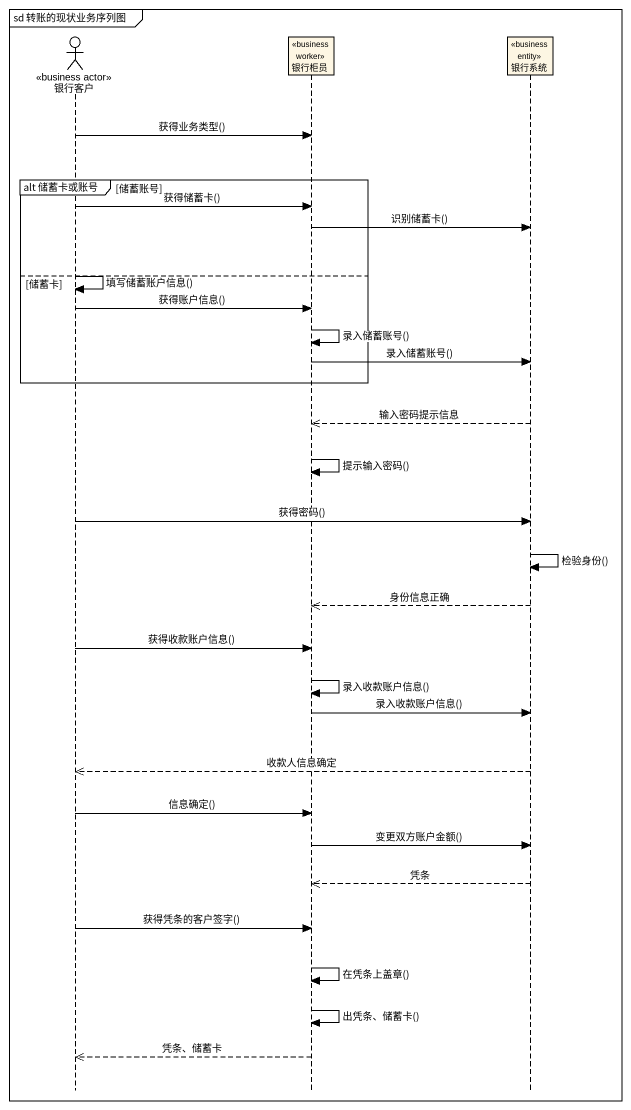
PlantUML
@startuml
mainframe sd 转账的现状业务序列图
hide footbox
actor 银行客户 <<business actor>>
participant 银行柜员 <<business worker>>
participant 银行系统 <<business entity>>

银行客户 -> 银行柜员 : 获得业务类型()
group alt 储蓄卡或账号 [储蓄账号]
  银行客户 -> 银行柜员 : 获得储蓄卡()
  银行柜员 -> 银行系统 : 识别储蓄卡()
else 储蓄卡
  银行客户 -> 银行客户 : 填写储蓄账户信息()
  银行客户 -> 银行柜员 : 获得账户信息()
  银行柜员 -> 银行柜员 : 录入储蓄账号()
  银行柜员 -> 银行系统 : 录入储蓄账号()
end
银行系统 -->> 银行柜员 : 输入密码提示信息
银行柜员 -> 银行柜员 : 提示输入密码()
银行客户 -> 银行系统 : 获得密码()
银行系统 -> 银行系统 : 检验身份()
银行系统 -->> 银行柜员 : 身份信息正确
银行客户 -> 银行柜员 : 获得收款账户信息()
银行柜员 -> 银行柜员 : 录入收款账户信息()
银行柜员 -> 银行系统 : 录入收款账户信息()
银行系统 -->> 银行客户 : 收款人信息确定
银行客户 -> 银行柜员 : 信息确定()
银行柜员 -> 银行系统 : 变更双方账户金额()
银行系统 -->> 银行柜员 : 凭条
银行客户 -> 银行柜员 : 获得凭条的客户签字()
银行柜员 -> 银行柜员 : 在凭条上盖章()
银行柜员 -> 银行柜员 : 出凭条、储蓄卡()
银行柜员 -->> 银行客户 : 凭条、储蓄卡
@enduml
